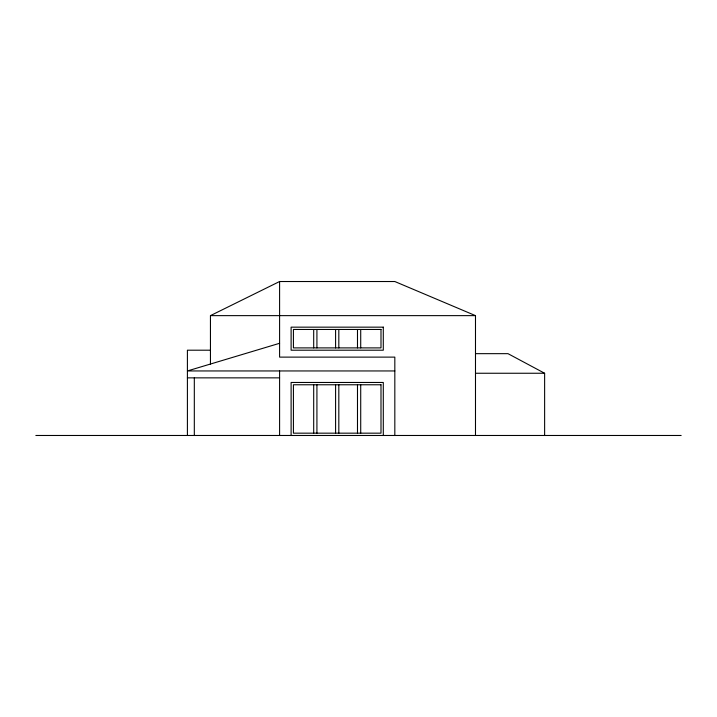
<?xml version="1.0" encoding="UTF-8"?>
<svg xmlns="http://www.w3.org/2000/svg" width="717" height="717" viewBox="0 0 717 717"><rect width="100%" height="100%" fill="white"/><g stroke="black" fill="none" stroke-linecap="round" stroke-linejoin="round"><path stroke-width="1.08" d="M210.448 364.469L210.448 315.632L279.594 281.521L394.825 281.521L475.488 315.632L475.488 435.479M279.594 343.291L187.406 370.949L394.825 370.949M210.448 315.632L475.488 315.632M210.448 350.201L187.406 350.201L187.406 435.479M475.488 353.66L507.986 353.66L544.624 373.252L544.624 435.479M475.488 373.252L544.624 373.252M187.406 377.859L279.594 377.859M35.85 435.479L681.15 435.479M394.825 435.479L394.825 357.12L279.594 357.12L279.594 281.521M383.299 435.479L383.299 382.466L291.111 382.466L291.111 435.479M360.714 329.462L360.714 347.897M360.714 384.769L360.714 433.167M357.487 329.462L357.487 347.897M357.487 384.769L357.487 433.167M338.818 329.462L338.818 347.897M338.818 384.769L338.818 433.167M335.592 329.462L335.592 347.897M335.592 384.769L335.592 433.167M316.923 329.462L316.923 347.897M316.923 384.769L316.923 433.167M313.696 329.462L313.696 347.897M313.696 384.769L313.696 433.167M279.594 370.949L279.594 435.479M194.316 377.859L194.316 435.479M383.299 327.158L291.111 327.158L291.111 350.201L383.299 350.201L383.299 327.158M380.996 329.462L293.423 329.462L293.423 347.897L380.996 347.897L380.996 329.462M380.996 384.769L293.423 384.769L293.423 433.167L380.996 433.167L380.996 384.769"/></g></svg>
